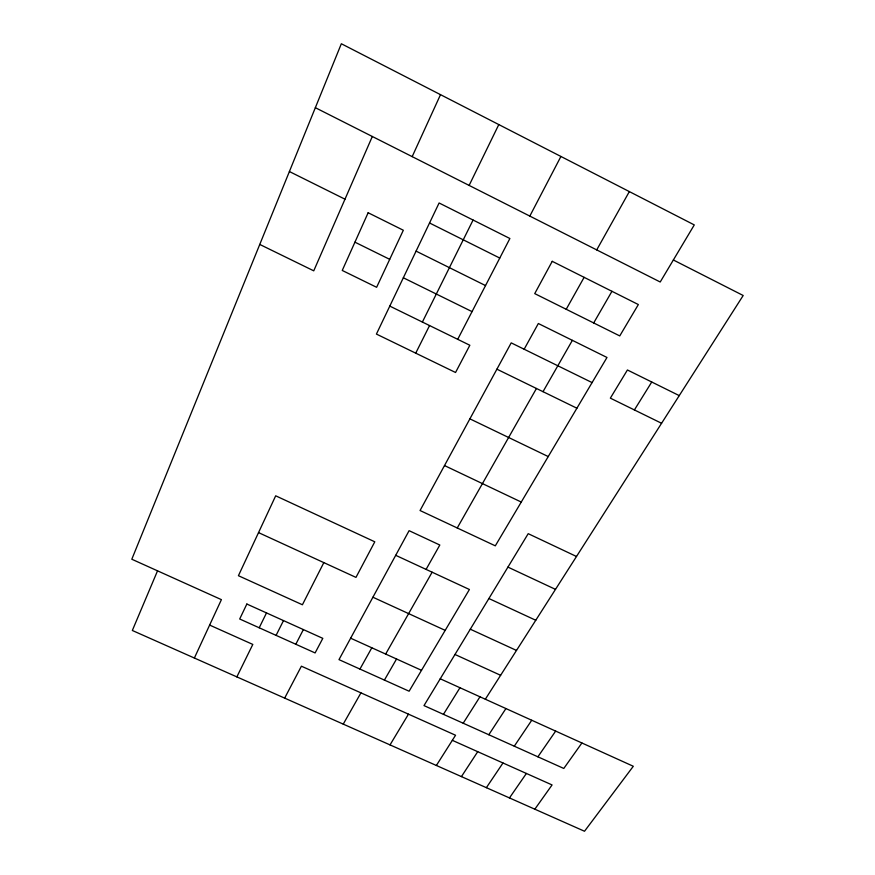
<?xml version="1.0" encoding="UTF-8"?>
<svg xmlns="http://www.w3.org/2000/svg" width="875" height="875" viewBox="0 0 875 875"><rect width="100%" height="100%" fill="white"/><g stroke="black" fill="none" stroke-linecap="round" stroke-linejoin="round"><path stroke-width="1.31" d="M157.533 570.839L132.333 630.481L584.511 831.25L633.303 766.27L440.234 678.792M372.323 136.489L313.753 270.834L259.766 244.442M412.18 156.625L440.508 94.653M194.37 658.022L221.408 599.648L131.808 559.234L341.337 43.75L694.28 224.919L660.22 282.002L315.35 107.691M469.131 185.413L498.805 124.578M259.208 627.78L266.503 612.916M236.852 676.889L252.809 644.427L209.628 625.078M422.384 322.044L473.08 220.041M415.723 353.161L429.559 325.555M276.084 635.37L283.5 620.594M323.827 562.625L302.411 604.767L238.427 575.706L275.691 495.808L374.795 541.8L355.972 577.391L258.53 532.612M295.816 644.252L303.373 629.584M457.713 339.314L509.884 238.514L439.108 202.978L376.414 334.075L455.547 372.488L469.842 345.253L389.791 306.108M529.823 216.092L560.919 156.461M284.659 698.119L301.405 666.192L455.558 735.252L436.373 765.472M524.158 349.223L538.344 323.509L606.988 357.47L495.305 545.836L420.055 510.519L511.208 342.869L592.08 382.594M359.953 669.069L371.82 647.795M596.717 249.9L629.344 191.592M566.212 309.28L584.128 277.331M426.081 569.395L439.819 545.027L409.095 530.677L338.986 659.63L409.117 691.217L469.416 589.498L395.697 555.308M343.241 724.128L360.938 692.869M385.656 654.062L432.13 572.206M457.242 527.975L536.452 388.478M543.014 391.672L572.37 340.342M384.409 680.094L396.55 658.995M593.688 322.952L611.953 291.298M390.031 744.898L408.472 714.164M443.45 714.35L459.966 687.728M634.397 409.938L651.744 382.014M463.192 723.22L479.97 696.795M485.33 699.223L743.192 295.498L673.356 259.984M461.431 776.606L477.728 751.68M488.808 734.737L505.925 708.553M486.369 787.675L502.983 762.978M514.281 746.189L531.738 720.256M509.469 797.934L526.389 773.456M537.895 756.809L555.658 731.095M534.833 809.189L552.07 784.941L452.331 740.327M581.908 742.984L563.795 768.458L423.992 705.6L528.205 533.673L576.494 556.489M350.634 638.192L421.509 670.305M454.978 654.467L500.609 675.292M372.914 597.231L445.189 630.361M470.291 629.202L516.491 650.431M488.895 598.522L535.762 620.255M507.938 567.109L555.494 589.367M444.5 465.566L521.259 502.053M469.897 418.852L548.231 456.564M496.902 369.184L576.898 408.209M661.577 423.281L610.356 398.147L627.419 369.983L679.241 395.609M354.944 242.178L389.703 259.339M403.331 277.78L472.041 311.62M416.084 251.125L485.527 285.567M289.395 171.533L344.991 199.194M429.538 222.983L499.767 258.059M368.145 212.745L342.245 270.452L376.622 287.295L403.331 230.245L368.145 212.745M246.848 604.034L239.695 618.997L315.109 652.936L322.809 638.356L246.848 604.034M552.234 261.33L534.734 293.617L619.752 335.923L638.356 304.555L552.234 261.33"/></g></svg>
